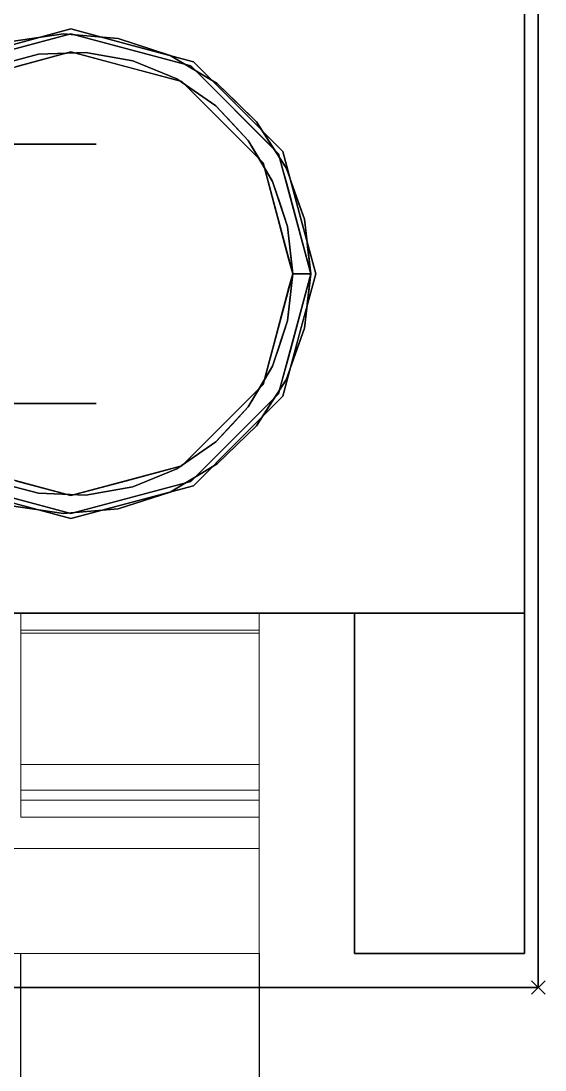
# Model space of a CAD drawing. Header units: millimetres. Extents: x -1 to 1346, y -1098 to 14.
# Drawn here: x 1269 to 1346, y -712.1 to -558.1 of the extents above; entities that cross this region are included whole.
import ezdxf

# ---------------------------------------------------------------- set-up
doc = ezdxf.new("R2010")
doc.units = ezdxf.units.MM
doc.header["$PDMODE"] = 3
doc.linetypes.add('NASCOSTA', pattern=[9.525, 6.35, -3.175])
for name, color, linetype in [('IQ_200_2D', 1, 'Continuous'), ('IQ_200_3D', 1, 'Continuous'), ('IQ_204_2D', 7, 'Continuous'), ('IQ_204_3D', 7, 'Continuous'), ('IQ_INS_3D', 3, 'Continuous')]:
    doc.layers.add(name, color=color, linetype=linetype)

# ---------------------------------------------------------------- blocks, each defined once
blk = doc.blocks.new('hpp_cutout_2c_l_3d')
at = {"layer": 'IQ_200_3D'}
mesh = blk.add_polyface(dxfattribs=at)
corners = [(1345, 0, 50), (0, 0, 50), (0, -700, 50), (1345, -700, 50)]
mesh.append_faces([[corners[k] for k in face] for face in [(0, 1, 2, 3)]])
mesh = blk.add_polyface(dxfattribs=at)
corners = [(1345, -700, 0), (0, -700, 0), (0, 0, 0), (1345, 0, 0)]
mesh.append_faces([[corners[k] for k in face] for face in [(0, 1, 2, 3)]])
mesh = blk.add_polyface(dxfattribs=at)
corners = [(1345, 0, 0), (1345, -700, 0), (1345, -700, 50), (1345, 0, 50)]
mesh.append_faces([[corners[k] for k in face] for face in [(0, 1, 2, 3)]])
mesh = blk.add_polyface(dxfattribs=at)
corners = [(1345, -700, 50), (0, -700, 50), (0, -700, 0), (1345, -700, 0)]
mesh.append_faces([[corners[k] for k in face] for face in [(0, 1, 2, 3)]])
blk = doc.blocks.new('hpp_sd_r_2d')
at = {"layer": 'IQ_204_2D', "linetype": 'NASCOSTA', "ltscale": 10}
for p, q in [((405, -403), (405, 0)), ((440, 0), (440, -403))]:
    blk.add_line(p, q, dxfattribs=at)
blk = doc.blocks.new('hpp_sd_r_3d')
at = {"layer": 'IQ_200_3D', "lineweight": 9}
mesh = blk.add_polyface(dxfattribs=at)
corners = [(0, 0, 47), (0, -50, 47), (440, -50, 47), (440, 0, 47)]
mesh.append_faces([[corners[k] for k in face] for face in [(3, 2, 1, 0)]])
mesh = blk.add_polyface(dxfattribs=at)
corners = [(0, 0, 675), (0, 0, 47), (440, 0, 47), (440, 0, 675)]
mesh.append_faces([[corners[k] for k in face] for face in [(3, 2, 1, 0)]])
mesh = blk.add_polyface(dxfattribs=at)
corners = [(0, -34.6, 675), (0, 0, 675), (440, 0, 675), (440, -34.6, 675)]
mesh.append_faces([[corners[k] for k in face] for face in [(3, 2, 1, 0)]])
mesh = blk.add_polyface(dxfattribs=at)
corners = [(440, -50, 568.83), (440, -34.6, 626.33), (440, -34.6, 675), (440, 0, 675), (440, 0, 47), (440, -50, 47)]
mesh.append_faces([[corners[k] for k in face] for face in [(4, 3, 1, 0)]], dxfattribs={"vtx1": -1, "vtx3": -1})
mesh.append_faces([[corners[k] for k in face] for face in [(3, 2, 1), (0, 5, 4)]], dxfattribs={"vtx2": -1})
mesh = blk.add_polyface(dxfattribs=at)
corners = [(440, -34.6, 626.33), (0, -34.6, 626.33), (0, -34.6, 675), (440, -34.6, 675), (48.27, -34.6, 656.6), (391.73, -34.6, 656.6), (392.86, -34.6, 657.73), (395.04, -34.6, 659.62), (397.47, -34.6, 661.17), (400.09, -34.6, 662.35), (39.91, -34.6, 662.35), (42.53, -34.6, 661.17), (44.96, -34.6, 659.62), (47.14, -34.6, 657.73)]
mesh.append_faces([[corners[k] for k in face] for face in [(10, 13, 12, 11)]], dxfattribs={"vtx0": -1})
mesh.append_faces([[corners[k] for k in face] for face in [(13, 10, 1, 4)]], dxfattribs={"vtx0": -1, "vtx1": -1, "vtx2": -1})
mesh.append_faces([[corners[k] for k in face] for face in [(9, 3, 2, 10), (9, 0, 3)]], dxfattribs={"vtx0": -1, "vtx2": -1})
mesh.append_faces([[corners[k] for k in face] for face in [(7, 6, 9, 8)]], dxfattribs={"vtx1": -1})
mesh.append_faces([[corners[k] for k in face] for face in [(2, 1, 10)]], dxfattribs={"vtx1": -1, "vtx2": -1})
mesh.append_faces([[corners[k] for k in face] for face in [(6, 5, 0, 9)]], dxfattribs={"vtx1": -1, "vtx2": -1, "vtx3": -1})
mesh.append_faces([[corners[k] for k in face] for face in [(1, 0, 5, 4)]], dxfattribs={"vtx1": -1, "vtx3": -1})
mesh = blk.add_polyface(dxfattribs=at)
corners = [(0, -50, 568.83), (0, -34.6, 626.33), (440, -34.6, 626.33), (440, -50, 568.83)]
mesh.append_faces([[corners[k] for k in face] for face in [(3, 2, 1, 0)]])
mesh = blk.add_polyface(dxfattribs=at)
corners = [(0, -50, 47), (0, -50, 568.83), (440, -50, 568.83), (440, -50, 47)]
mesh.append_faces([[corners[k] for k in face] for face in [(3, 2, 1, 0)]])
at = {"layer": 'IQ_204_3D', "lineweight": 9}
mesh = blk.add_polyface(dxfattribs=at)
corners = [(405, -22.26, 38), (405, -27.5, 38), (405, -27.5, 44.5), (405, -30, 44.5), (405, -30, 35.5), (405, -2.5, 35.5), (405, -2.5, 15.5), (405, 0, 15.5), (405, 0, 38), (405, -26, 44.5), (405, -2.5, 44.5), (405, -2.5, 41.25), (405, 0, 41.25), (405, 0, 47), (405, -26, 47), (405, -2.95, 676), (405, 0, 676), (405, 0, 688.5), (405, -2.5, 688.5), (405, -2.5, 678.5), (405, -26, 678.5), (405, -26, 676)]
mesh.append_faces([[corners[k] for k in face] for face in [(13, 10, 9, 14), (19, 15, 21, 20), (16, 19, 18, 17)]], dxfattribs={"vtx0": -1})
mesh.append_faces([[corners[k] for k in face] for face in [(19, 16, 15)]], dxfattribs={"vtx0": -1, "vtx2": -1})
mesh.append_faces([[corners[k] for k in face] for face in [(0, 8, 5)]], dxfattribs={"vtx1": -1, "vtx2": -1})
mesh.append_faces([[corners[k] for k in face] for face in [(5, 4, 1, 0)]], dxfattribs={"vtx1": -1, "vtx3": -1})
mesh.append_faces([[corners[k] for k in face] for face in [(4, 3, 2, 1), (8, 7, 6, 5), (13, 12, 11, 10)]], dxfattribs={"vtx3": -1})
mesh = blk.add_polyface(dxfattribs=at)
corners = [(405, 0, 15.5), (405, -2.5, 15.5), (440, -2.5, 15.5), (440, 0, 15.5)]
mesh.append_faces([[corners[k] for k in face] for face in [(3, 2, 1, 0)]])
mesh = blk.add_polyface(dxfattribs=at)
corners = [(405, 0, 38), (405, 0, 15.5), (440, 0, 15.5), (440, 0, 38)]
mesh.append_faces([[corners[k] for k in face] for face in [(3, 2, 1, 0)]])
mesh = blk.add_polyface(dxfattribs=at)
corners = [(405, -22.26, 38), (405, 0, 38), (440, 0, 38), (440, -22.26, 38)]
mesh.append_faces([[corners[k] for k in face] for face in [(3, 2, 1, 0)]])
mesh = blk.add_polyface(dxfattribs=at)
corners = [(405, 0, 47), (405, 0, 41.25), (440, 0, 41.25), (440, 0, 47)]
mesh.append_faces([[corners[k] for k in face] for face in [(3, 2, 1, 0)]])
mesh = blk.add_polyface(dxfattribs=at)
corners = [(405, -26, 47), (405, 0, 47), (440, 0, 47), (440, -26, 47)]
mesh.append_faces([[corners[k] for k in face] for face in [(3, 2, 1, 0)]])
mesh = blk.add_polyface(dxfattribs=at)
corners = [(405, 0, 41.25), (405, -2.5, 41.25), (440, -2.5, 41.25), (440, 0, 41.25)]
mesh.append_faces([[corners[k] for k in face] for face in [(3, 2, 1, 0)]])
mesh = blk.add_polyface(dxfattribs=at)
corners = [(405, 0, 676), (405, -2.95, 676), (440, -2.95, 676), (440, 0, 676)]
mesh.append_faces([[corners[k] for k in face] for face in [(3, 2, 1, 0)]])
mesh = blk.add_polyface(dxfattribs=at)
corners = [(405, 0, 688.5), (405, 0, 676), (440, 0, 676), (440, 0, 688.5)]
mesh.append_faces([[corners[k] for k in face] for face in [(3, 2, 1, 0)]])
mesh = blk.add_polyface(dxfattribs=at)
corners = [(405, -2.5, 688.5), (405, 0, 688.5), (440, 0, 688.5), (440, -2.5, 688.5)]
mesh.append_faces([[corners[k] for k in face] for face in [(3, 2, 1, 0)]])
mesh = blk.add_polyface(dxfattribs=at)
corners = [(440, -22.26, 38), (440, 0, 38), (440, 0, 15.5), (440, -2.5, 15.5), (440, -2.5, 35.5), (440, -30, 35.5), (440, -30, 44.5), (440, -27.5, 44.5), (440, -27.5, 38), (440, -26, 44.5), (440, -26, 47), (440, 0, 47), (440, 0, 41.25), (440, -2.5, 41.25), (440, -2.5, 44.5), (440, -2.95, 676), (440, -26, 676), (440, -26, 678.5), (440, -2.5, 678.5), (440, -2.5, 688.5), (440, 0, 688.5), (440, 0, 676)]
mesh.append_faces([[corners[k] for k in face] for face in [(5, 8, 7, 6), (11, 14, 13, 12)]], dxfattribs={"vtx0": -1})
mesh.append_faces([[corners[k] for k in face] for face in [(18, 15, 21)]], dxfattribs={"vtx0": -1, "vtx2": -1})
mesh.append_faces([[corners[k] for k in face] for face in [(19, 18, 21, 20), (16, 15, 18, 17)]], dxfattribs={"vtx1": -1})
mesh.append_faces([[corners[k] for k in face] for face in [(0, 8, 5)]], dxfattribs={"vtx1": -1, "vtx2": -1})
mesh.append_faces([[corners[k] for k in face] for face in [(5, 4, 1, 0)]], dxfattribs={"vtx1": -1, "vtx3": -1})
mesh.append_faces([[corners[k] for k in face] for face in [(3, 2, 1, 4)]], dxfattribs={"vtx2": -1})
mesh.append_faces([[corners[k] for k in face] for face in [(11, 10, 9, 14)]], dxfattribs={"vtx3": -1})
mesh = blk.add_polyface(dxfattribs=at)
corners = [(405, -2.5, 35.5), (405, -30, 35.5), (440, -30, 35.5), (440, -2.5, 35.5)]
mesh.append_faces([[corners[k] for k in face] for face in [(3, 2, 1, 0)]])
mesh = blk.add_polyface(dxfattribs=at)
corners = [(405, -2.5, 15.5), (405, -2.5, 35.5), (440, -2.5, 35.5), (440, -2.5, 15.5)]
mesh.append_faces([[corners[k] for k in face] for face in [(3, 2, 1, 0)]])
mesh = blk.add_polyface(dxfattribs=at)
corners = [(405, -2.5, 44.5), (405, -26, 44.5), (440, -26, 44.5), (440, -2.5, 44.5)]
mesh.append_faces([[corners[k] for k in face] for face in [(3, 2, 1, 0)]])
mesh = blk.add_polyface(dxfattribs=at)
corners = [(405, -2.5, 41.25), (405, -2.5, 44.5), (440, -2.5, 44.5), (440, -2.5, 41.25)]
mesh.append_faces([[corners[k] for k in face] for face in [(3, 2, 1, 0)]])
mesh = blk.add_polyface(dxfattribs=at)
corners = [(405, -2.5, 678.5), (405, -2.5, 688.5), (440, -2.5, 688.5), (440, -2.5, 678.5)]
mesh.append_faces([[corners[k] for k in face] for face in [(3, 2, 1, 0)]])
mesh = blk.add_polyface(dxfattribs=at)
corners = [(405, -26, 678.5), (405, -2.5, 678.5), (440, -2.5, 678.5), (440, -26, 678.5)]
mesh.append_faces([[corners[k] for k in face] for face in [(3, 2, 1, 0)]])
mesh = blk.add_polyface(dxfattribs=at)
corners = [(405, -2.95, 676), (405, -26, 676), (440, -26, 676), (440, -2.95, 676)]
mesh.append_faces([[corners[k] for k in face] for face in [(3, 2, 1, 0)]])
mesh = blk.add_polyface(dxfattribs=at)
corners = [(405, -27.5, 38), (405, -22.26, 38), (440, -22.26, 38), (440, -27.5, 38)]
mesh.append_faces([[corners[k] for k in face] for face in [(3, 2, 1, 0)]])
mesh = blk.add_polyface(dxfattribs=at)
corners = [(405, -26, 44.5), (405, -26, 47), (440, -26, 47), (440, -26, 44.5)]
mesh.append_faces([[corners[k] for k in face] for face in [(3, 2, 1, 0)]])
mesh = blk.add_polyface(dxfattribs=at)
corners = [(405, -26, 676), (405, -26, 678.5), (440, -26, 678.5), (440, -26, 676)]
mesh.append_faces([[corners[k] for k in face] for face in [(3, 2, 1, 0)]])
mesh = blk.add_polyface(dxfattribs=at)
corners = [(405, -27.5, 44.5), (405, -27.5, 38), (440, -27.5, 38), (440, -27.5, 44.5)]
mesh.append_faces([[corners[k] for k in face] for face in [(3, 2, 1, 0)]])
mesh = blk.add_polyface(dxfattribs=at)
corners = [(405, -30, 44.5), (405, -27.5, 44.5), (440, -27.5, 44.5), (440, -30, 44.5)]
mesh.append_faces([[corners[k] for k in face] for face in [(3, 2, 1, 0)]])
mesh = blk.add_polyface(dxfattribs=at)
corners = [(405, -30, 35.5), (405, -30, 44.5), (440, -30, 44.5), (440, -30, 35.5)]
mesh.append_faces([[corners[k] for k in face] for face in [(3, 2, 1, 0)]])

msp = doc.modelspace()

# ---------------------------------------------------------------- linework, layer by layer
at = {"layer": 'IQ_200_2D'}
msp.add_lwpolyline([(0, 0), (1345, 0), (1345, -700), (0, -700)], close=True, dxfattribs=at)
at = {"layer": 'IQ_200_3D'}
for points in [[(1343, -645, 155), (2, -645, 155), (2, 0, 155), (1343, 0, 155)], [(1343, -645, 203), (1343, -695, 203), (1318, -695, 203), (1318, -645, 203)], [(1318, -645, 855), (1318, -645, 203), (1318, -695, 203), (1318, -695, 855)], [(1318, -695, 855), (1318, -695, 203), (1343, -695, 203), (1343, -695, 855)]]:
    msp.add_3dface(points, dxfattribs=at)
for points, invisible_edges in [([(1343, -645, 203), (1343, 0, 855), (1343, -695, 855), (1343, -695, 203)], 1), ([(1343, 0, 155), (1343, 0, 855), (1343, -645, 203), (1343, -645, 155)], 2), ([(27, -645, 203), (2, -645, 203), (2, -645, 155), (1343, -645, 155)], 8), ([(1343, -645, 155), (1343, -645, 203), (1318, -645, 203), (27, -645, 203)], 12), ([(1318, -645, 203), (1318, -645, 855), (27, -645, 855), (27, -645, 203)], 8), ([(1318, -645, 203), (1318, -645, 855), (27, -645, 855), (27, -645, 203)], 4)]:
    msp.add_3dface(points, dxfattribs=dict(at, invisible_edges=invisible_edges))
at = {"layer": 'IQ_204_2D', "linetype": 'NASCOSTA', "ltscale": 10}
msp.add_line((2, -645), (1343, -645), dxfattribs=at)
at = {"layer": 'IQ_204_2D', "color": 7, "linetype": 'NASCOSTA', "ltscale": 10}
msp.add_lwpolyline([(2, 0), (1343, 0), (1343, -645), (2, -645)], close=True, dxfattribs=at)
at = {"layer": 'IQ_204_3D'}
for points, invisible_edges in [([(1276.35, -559.23, 155), (1276.35, -559.23, 117.11), (1267.37, -561.64, 117.11), (1267.37, -561.64, 155)], 5), ([(1285.34, -561.64, 155), (1285.34, -561.64, 117.11), (1276.35, -559.23, 117.11), (1276.35, -559.23, 155)], 5), ([(1260.07, -566.96, 116.94), (1276.35, -562.6, 116.94), (1276.35, -559.94, 116.94), (1258.74, -564.66, 116.94)], 10), ([(1267.55, -562.3, 116.94), (1275.25, -559.96, 74.79), (1267.29, -561.13, 66.83)], 13), ([(1275.25, -559.96, 74.79), (1271.58, -562.95, 71.11), (1267.29, -561.13, 66.83)], 3), ([(1276.35, -559.94, 116.94), (1275.25, -559.96, 74.79), (1267.55, -562.3, 116.94)], 3), ([(1271.58, -562.95, 71.11), (1275.25, -559.96, 74.79), (1278.55, -562.67, 78.09)], 3), ([(1275.25, -559.96, 74.79), (1276.35, -559.94, 116.94), (1283.27, -560.63, 82.81)], 3), ([(1283.27, -560.63, 82.81), (1278.55, -562.67, 78.09), (1275.25, -559.96, 74.79)], 3), ([(1292.64, -566.96, 116.94), (1293.97, -564.66, 116.94), (1276.35, -559.94, 116.94), (1276.35, -562.6, 116.94)], 5), ([(1283.27, -560.63, 82.81), (1276.35, -559.94, 116.94), (1285.16, -562.3, 116.94)], 13), ([(1285.43, -563.89, 84.96), (1278.55, -562.67, 78.09), (1283.27, -560.63, 82.81)], 14), ([(1285.16, -562.3, 116.94), (1290.93, -563.1, 90.46), (1283.27, -560.63, 82.81)], 13), ([(1290.93, -563.1, 90.46), (1285.43, -563.89, 84.96), (1283.27, -560.63, 82.81)], 3), ([(1264.82, -564.71, 64.35), (1267.29, -561.13, 66.83), (1271.58, -562.95, 71.11)], 3), ([(1285.16, -562.3, 116.94), (1293.97, -564.66, 116.94), (1290.93, -563.1, 90.46)], 14), ([(1285.34, -561.64, 117.11), (1285.34, -561.64, 155), (1294.33, -564.05, 155), (1294.33, -564.05, 117.11)], 5), ([(1271.58, -562.95, 71.11), (1268.21, -564.78, 116.94), (1264.82, -564.71, 64.35)], 3), ([(1268.21, -564.78, 116.94), (1271.58, -562.95, 71.11), (1276.35, -562.6, 116.94)], 3), ([(1278.55, -562.67, 78.09), (1276.35, -562.6, 116.94), (1271.58, -562.95, 71.11)], 3), ([(1278.55, -562.67, 78.09), (1284.5, -564.78, 116.94), (1276.35, -562.6, 116.94)], 13), ([(1285.43, -563.89, 84.96), (1284.5, -564.78, 116.94), (1278.55, -562.67, 78.09)], 3), ([(1285.43, -563.89, 84.96), (1290.93, -563.1, 90.46), (1291.89, -566.54, 91.42)], 3), ([(1297.82, -567.24, 97.36), (1290.93, -563.1, 90.46), (1293.97, -564.66, 116.94)], 14), ([(1297.82, -567.24, 97.36), (1291.89, -566.54, 91.42), (1290.93, -563.1, 90.46)], 3), ([(1285.43, -563.89, 84.96), (1291.89, -566.54, 91.42), (1284.5, -564.78, 116.94)], 14), ([(1291.89, -566.54, 91.42), (1292.64, -566.96, 116.94), (1284.5, -564.78, 116.94)], 13), ([(1293.97, -564.66, 116.94), (1292.64, -566.96, 116.94), (1304.57, -578.89, 116.94), (1306.86, -577.56, 116.94)], 5), ([(1297.82, -567.24, 97.36), (1293.97, -564.66, 116.94), (1297.19, -567.89, 116.94)], 13), ([(1300.9, -570.62, 155), (1300.9, -570.62, 117.11), (1294.33, -564.05, 117.11), (1294.33, -564.05, 155)], 5), ([(1297.63, -570.51, 97.17), (1295.62, -569.94, 116.94), (1291.89, -566.54, 91.42)], 3), ([(1295.62, -569.94, 116.94), (1292.64, -566.96, 116.94), (1291.89, -566.54, 91.42)], 14), ([(1291.89, -566.54, 91.42), (1297.82, -567.24, 97.36), (1297.63, -570.51, 97.17)], 3), ([(1297.19, -567.89, 116.94), (1300.71, -570.04, 100.25), (1297.82, -567.24, 97.36)], 13), ([(1297.19, -567.89, 116.94), (1300.42, -571.11, 116.94), (1300.71, -570.04, 100.25)], 14), ([(1303.6, -572.84, 103.14), (1297.63, -570.51, 97.17), (1297.82, -567.24, 97.36)], 3), ([(1298.6, -572.92, 116.94), (1295.62, -569.94, 116.94), (1297.63, -570.51, 97.17)], 14), ([(1300.02, -573.06, 99.55), (1298.6, -572.92, 116.94), (1297.63, -570.51, 97.17)], 3), ([(1302.4, -575.61, 101.94), (1297.63, -570.51, 97.17), (1303.6, -572.84, 103.14)], 14), ([(1300.42, -571.11, 116.94), (1303.6, -572.84, 103.14), (1300.71, -570.04, 100.25)], 13), ([(1303.6, -572.84, 103.14), (1300.42, -571.11, 116.94), (1303.64, -574.33, 116.94)], 13), ([(1307.48, -577.2, 155), (1307.48, -577.2, 117.11), (1300.9, -570.62, 117.11), (1300.9, -570.62, 155)], 5), ([(1298.6, -572.92, 116.94), (1300.02, -573.06, 99.55), (1301.58, -575.9, 116.94)], 3), ([(1302.4, -575.61, 101.94), (1301.58, -575.9, 116.94), (1300.02, -573.06, 99.55)], 3), ([(1303.6, -572.84, 103.14), (1307.96, -579.6, 107.49), (1302.4, -575.61, 101.94)], 14), ([(1303.6, -572.84, 103.14), (1303.64, -574.33, 116.94), (1305.78, -576.22, 105.32)], 3), ([(1305.78, -576.22, 105.32), (1303.64, -574.33, 116.94), (1305.25, -575.95, 116.94)], 13), ([(1270.26, -576.12, 82.47), (1260.37, -576.12, 60.49), (1248.98, -576.12, 76.17), (1252.59, -576.12, 96.57)], 5), ([(1248.98, -576.12, 25.43), (1260.37, -576.12, 41.11), (1270.26, -576.12, 19.13), (1252.59, -576.12, 5.03)], 10), ([(1260.37, -576.12, 60.49), (1270.26, -576.12, 82.47), (1280.07, -576.12, 62.1), (1260.37, -576.12, 41.11)], 5), ([(1280.07, -576.12, 39.5), (1270.26, -576.12, 19.13), (1260.37, -576.12, 41.11), (1280.07, -576.12, 62.1)], 6), ([(1270.26, -576.12, 19.13), (1270.26, -614.22, 19.13), (1261.43, -614.22, 12.08), (1261.43, -576.12, 12.08)], 5), ([(1261.43, -576.12, 89.52), (1261.43, -614.22, 89.52), (1270.26, -614.22, 82.47), (1270.26, -576.12, 82.47)], 5), ([(1270.26, -576.12, 82.47), (1270.26, -614.22, 82.47), (1275.17, -614.22, 72.29), (1275.17, -576.12, 72.29)], 5), ([(1275.17, -614.22, 29.31), (1270.26, -614.22, 19.13), (1270.26, -576.12, 19.13), (1275.17, -576.12, 29.31)], 10), ([(1275.17, -576.12, 29.31), (1280.07, -576.12, 39.5), (1280.07, -614.22, 39.5), (1275.17, -614.22, 29.31)], 10), ([(1275.17, -576.12, 72.29), (1275.17, -614.22, 72.29), (1280.07, -614.22, 62.1), (1280.07, -576.12, 62.1)], 5), ([(1280.07, -576.12, 50.8), (1280.07, -576.12, 62.1), (1280.07, -614.22, 50.8), (1280.07, -614.22, 39.5)], 10), ([(1280.07, -614.22, 39.5), (1280.07, -576.12, 39.5), (1280.07, -576.12, 50.8)], 13), ([(1280.07, -614.22, 62.1), (1280.07, -614.22, 50.8), (1280.07, -576.12, 62.1)], 14), ([(1304.19, -578.61, 103.72), (1301.58, -575.9, 116.94), (1302.4, -575.61, 101.94)], 3), ([(1301.58, -575.9, 116.94), (1304.19, -578.61, 103.72), (1304.57, -578.89, 116.94)], 3), ([(1307.96, -579.6, 107.49), (1305.97, -581.61, 105.51), (1302.4, -575.61, 101.94)], 13), ([(1305.25, -575.95, 116.94), (1306.86, -577.56, 116.94), (1305.78, -576.22, 105.32)], 14), ([(1306.86, -577.56, 116.94), (1304.57, -578.89, 116.94), (1308.93, -595.17, 116.94), (1311.58, -595.17, 116.94)], 1), ([(1306.86, -577.56, 116.94), (1307.96, -579.6, 107.49), (1305.78, -576.22, 105.32)], 13), ([(1307.96, -579.6, 107.49), (1306.86, -577.56, 116.94), (1307.45, -579.76, 116.94)], 13), ([(1307.48, -577.2, 117.11), (1309.89, -586.19, 155), (1310.08, -586.9, 117.11)], 3), ([(1307.48, -577.2, 155), (1309.89, -586.19, 155), (1307.48, -577.2, 117.11)], 14), ([(1304.19, -578.61, 103.72), (1305.97, -581.61, 105.51), (1304.57, -578.89, 116.94)], 14), ([(1305.66, -582.96, 116.94), (1304.57, -578.89, 116.94), (1305.97, -581.61, 105.51)], 14), ([(1310.67, -587.18, 110.2), (1305.97, -581.61, 105.51), (1307.96, -579.6, 107.49)], 3), ([(1308.63, -581.5, 108.17), (1307.96, -579.6, 107.49), (1307.45, -579.76, 116.94)], 14), ([(1307.45, -579.76, 116.94), (1308.04, -581.96, 116.94), (1308.63, -581.5, 108.17)], 14), ([(1305.97, -581.61, 105.51), (1307.08, -584.92, 106.61), (1305.66, -582.96, 116.94)], 14), ([(1305.97, -581.61, 105.51), (1310.67, -587.18, 110.2), (1308.18, -588.23, 107.72)], 3), ([(1308.04, -581.96, 116.94), (1309.31, -583.39, 108.85), (1308.63, -581.5, 108.17)], 13), ([(1309.31, -583.39, 108.85), (1308.04, -581.96, 116.94), (1308.63, -584.16, 116.94)], 13), ([(1306.2, -584.99, 116.94), (1305.66, -582.96, 116.94), (1307.08, -584.92, 106.61)], 14), ([(1309.99, -585.29, 109.52), (1309.31, -583.39, 108.85), (1308.63, -584.16, 116.94)], 14), ([(1306.2, -584.99, 116.94), (1307.08, -584.92, 106.61), (1307.63, -586.58, 107.17)], 13), ([(1307.63, -586.58, 107.17), (1306.75, -587.03, 116.94), (1306.2, -584.99, 116.94)], 13), ([(1309.99, -585.29, 109.52), (1308.63, -584.16, 116.94), (1309.22, -586.37, 116.94)], 13), ([(1309.22, -586.37, 116.94), (1310.67, -587.18, 110.2), (1309.99, -585.29, 109.52)], 13), ([(1307.63, -586.58, 107.17), (1308.18, -588.23, 107.72), (1306.75, -587.03, 116.94)], 14), ([(1310.67, -587.18, 110.2), (1309.22, -586.37, 116.94), (1309.81, -588.57, 116.94)], 13), ([(1312.3, -595.17, 155), (1310.08, -586.9, 117.11), (1309.89, -586.19, 155)], 3), ([(1312.3, -595.17, 155), (1312.3, -595.17, 117.11), (1310.08, -586.9, 117.11)], 12), ([(1307.29, -589.07, 116.94), (1306.75, -587.03, 116.94), (1308.18, -588.23, 107.72)], 14), ([(1307.84, -591.1, 116.94), (1307.29, -589.07, 116.94), (1308.18, -588.23, 107.72)], 14), ([(1308.56, -591.7, 108.09), (1307.84, -591.1, 116.94), (1308.18, -588.23, 107.72)], 3), ([(1308.93, -595.17, 108.47), (1308.18, -588.23, 107.72), (1310.67, -587.18, 110.2)], 14), ([(1311.58, -595.17, 111.12), (1308.93, -595.17, 108.47), (1310.67, -587.18, 110.2)], 3), ([(1310.9, -589.18, 110.43), (1310.67, -587.18, 110.2), (1309.81, -588.57, 116.94)], 14), ([(1310.4, -590.77, 116.94), (1310.9, -589.18, 110.43), (1309.81, -588.57, 116.94)], 3), ([(1310.4, -590.77, 116.94), (1311.12, -591.18, 110.66), (1310.9, -589.18, 110.43)], 13), ([(1308.38, -593.14, 116.94), (1307.84, -591.1, 116.94), (1308.56, -591.7, 108.09)], 14), ([(1311.12, -591.18, 110.66), (1310.4, -590.77, 116.94), (1310.99, -592.97, 116.94)], 13), ([(1310.99, -592.97, 116.94), (1311.35, -593.17, 110.89), (1311.12, -591.18, 110.66)], 13), ([(1308.74, -593.44, 108.28), (1308.38, -593.14, 116.94), (1308.56, -591.7, 108.09)], 3), ([(1308.38, -593.14, 116.94), (1308.74, -593.44, 108.28), (1308.93, -595.17, 116.94)], 3), ([(1311.58, -595.17, 116.94), (1311.35, -593.17, 110.89), (1310.99, -592.97, 116.94)], 3), ([(1308.93, -595.17, 108.47), (1308.93, -595.17, 116.94), (1308.74, -593.44, 108.28)], 2), ([(1311.35, -593.17, 110.89), (1311.58, -595.17, 116.94), (1311.58, -595.17, 111.12)], 1), ([(1308.93, -595.17, 116.94), (1304.57, -611.46, 116.94), (1306.86, -612.79, 116.94), (1311.58, -595.17, 116.94)], 2), ([(1308.93, -595.17, 108.47), (1310.67, -603.17, 110.2), (1308.18, -602.11, 107.72)], 3), ([(1308.38, -597.21, 116.94), (1308.93, -595.17, 116.94), (1308.74, -596.91, 108.28)], 14), ([(1308.93, -595.17, 108.47), (1308.74, -596.91, 108.28), (1308.93, -595.17, 116.94)], 2), ([(1311.58, -595.17, 111.12), (1310.67, -603.17, 110.2), (1308.93, -595.17, 108.47)], 14), ([(1310.08, -603.45, 117.11), (1312.3, -595.17, 155), (1309.89, -604.16, 155)], 13), ([(1312.3, -595.17, 155), (1310.08, -603.45, 117.11), (1312.3, -595.17, 117.11)], 1), ([(1311.35, -597.17, 110.89), (1311.58, -595.17, 116.94), (1310.99, -597.37, 116.94)], 13), ([(1311.58, -595.17, 116.94), (1311.35, -597.17, 110.89), (1311.58, -595.17, 111.12)], 1), ([(1308.38, -597.21, 116.94), (1308.56, -598.64, 108.09), (1307.84, -599.24, 116.94)], 3), ([(1308.74, -596.91, 108.28), (1308.56, -598.64, 108.09), (1308.38, -597.21, 116.94)], 14), ([(1310.4, -599.58, 116.94), (1311.12, -599.17, 110.66), (1310.99, -597.37, 116.94)], 3), ([(1310.99, -597.37, 116.94), (1311.12, -599.17, 110.66), (1311.35, -597.17, 110.89)], 13), ([(1307.29, -601.28, 116.94), (1307.84, -599.24, 116.94), (1308.18, -602.11, 107.72)], 14), ([(1308.56, -598.64, 108.09), (1308.18, -602.11, 107.72), (1307.84, -599.24, 116.94)], 14), ([(1310.4, -599.58, 116.94), (1310.9, -601.17, 110.43), (1311.12, -599.17, 110.66)], 13), ([(1310.9, -601.17, 110.43), (1310.4, -599.58, 116.94), (1309.81, -601.78, 116.94)], 13), ([(1305.97, -608.74, 105.51), (1308.18, -602.11, 107.72), (1310.67, -603.17, 110.2)], 14), ([(1306.75, -603.32, 116.94), (1307.29, -601.28, 116.94), (1308.18, -602.11, 107.72)], 14), ([(1306.75, -603.32, 116.94), (1308.18, -602.11, 107.72), (1307.63, -603.77, 107.17)], 13), ([(1310.67, -603.17, 110.2), (1309.81, -601.78, 116.94), (1309.22, -603.98, 116.94)], 13), ([(1309.81, -601.78, 116.94), (1310.67, -603.17, 110.2), (1310.9, -601.17, 110.43)], 13), ([(1310.67, -603.17, 110.2), (1307.96, -610.74, 107.49), (1305.97, -608.74, 105.51)], 14), ([(1306.75, -603.32, 116.94), (1307.63, -603.77, 107.17), (1306.2, -605.35, 116.94)], 3), ([(1307.08, -605.43, 106.61), (1306.2, -605.35, 116.94), (1307.63, -603.77, 107.17)], 3), ([(1307.48, -613.14, 117.11), (1310.08, -603.45, 117.11), (1309.89, -604.16, 155)], 14), ([(1309.22, -603.98, 116.94), (1309.99, -605.06, 109.52), (1310.67, -603.17, 110.2)], 13), ([(1306.2, -605.35, 116.94), (1307.08, -605.43, 106.61), (1305.66, -607.39, 116.94)], 3), ([(1305.97, -608.74, 105.51), (1305.66, -607.39, 116.94), (1307.08, -605.43, 106.61)], 3), ([(1307.48, -613.14, 117.11), (1309.89, -604.16, 155), (1307.48, -613.14, 155)], 13), ([(1308.63, -606.18, 116.94), (1309.99, -605.06, 109.52), (1309.22, -603.98, 116.94)], 3), ([(1309.99, -605.06, 109.52), (1308.63, -606.18, 116.94), (1309.31, -606.95, 108.85)], 3), ([(1308.63, -606.18, 116.94), (1308.04, -608.38, 116.94), (1309.31, -606.95, 108.85)], 14), ([(1308.04, -608.38, 116.94), (1308.63, -608.85, 108.17), (1309.31, -606.95, 108.85)], 13), ([(1305.97, -608.74, 105.51), (1304.57, -611.46, 116.94), (1305.66, -607.39, 116.94)], 13), ([(1307.45, -610.59, 116.94), (1308.63, -608.85, 108.17), (1308.04, -608.38, 116.94)], 3), ([(1302.4, -614.74, 101.94), (1305.97, -608.74, 105.51), (1307.96, -610.74, 107.49)], 14), ([(1304.19, -611.74, 103.72), (1304.57, -611.46, 116.94), (1305.97, -608.74, 105.51)], 3), ([(1308.63, -608.85, 108.17), (1307.45, -610.59, 116.94), (1307.96, -610.74, 107.49)], 3), ([(1304.57, -611.46, 116.94), (1292.64, -623.38, 116.94), (1293.97, -625.68, 116.94), (1306.86, -612.79, 116.94)], 10), ([(1304.57, -611.46, 116.94), (1304.19, -611.74, 103.72), (1301.58, -614.44, 116.94)], 3), ([(1307.96, -610.74, 107.49), (1303.6, -617.51, 103.14), (1302.4, -614.74, 101.94)], 14), ([(1305.78, -614.12, 105.32), (1307.96, -610.74, 107.49), (1306.86, -612.79, 116.94)], 14), ([(1307.45, -610.59, 116.94), (1306.86, -612.79, 116.94), (1307.96, -610.74, 107.49)], 14), ([(1300.9, -619.72, 117.11), (1307.48, -613.14, 117.11), (1307.48, -613.14, 155), (1300.9, -619.72, 155)], 10), ([(1302.4, -614.74, 101.94), (1301.58, -614.44, 116.94), (1304.19, -611.74, 103.72)], 3), ([(1305.78, -614.12, 105.32), (1306.86, -612.79, 116.94), (1305.25, -614.4, 116.94)], 13), ([(1248.98, -614.22, 76.17), (1260.37, -614.22, 60.49), (1270.26, -614.22, 82.47), (1252.59, -614.22, 96.57)], 10), ([(1270.26, -614.22, 19.13), (1260.37, -614.22, 41.11), (1248.98, -614.22, 25.43), (1252.59, -614.22, 5.03)], 5), ([(1280.07, -614.22, 62.1), (1270.26, -614.22, 82.47), (1260.37, -614.22, 60.49), (1260.37, -614.22, 41.11)], 10), ([(1260.37, -614.22, 41.11), (1270.26, -614.22, 19.13), (1280.07, -614.22, 39.5), (1280.07, -614.22, 62.1)], 9), ([(1300.02, -617.29, 99.55), (1298.6, -617.42, 116.94), (1301.58, -614.44, 116.94)], 13), ([(1302.4, -614.74, 101.94), (1300.02, -617.29, 99.55), (1301.58, -614.44, 116.94)], 14), ([(1305.78, -614.12, 105.32), (1303.64, -616.01, 116.94), (1303.6, -617.51, 103.14)], 3), ([(1303.64, -616.01, 116.94), (1305.78, -614.12, 105.32), (1305.25, -614.4, 116.94)], 3), ([(1302.4, -614.74, 101.94), (1303.6, -617.51, 103.14), (1297.63, -619.84, 97.17)], 3), ([(1303.6, -617.51, 103.14), (1303.64, -616.01, 116.94), (1300.42, -619.23, 116.94)], 13), ([(1295.62, -620.4, 116.94), (1298.6, -617.42, 116.94), (1297.63, -619.84, 97.17)], 14), ([(1300.02, -617.29, 99.55), (1297.63, -619.84, 97.17), (1298.6, -617.42, 116.94)], 14), ([(1297.82, -623.1, 97.36), (1297.63, -619.84, 97.17), (1303.6, -617.51, 103.14)], 3), ([(1303.6, -617.51, 103.14), (1300.42, -619.23, 116.94), (1300.71, -620.31, 100.25)], 3), ([(1297.19, -622.46, 116.94), (1300.71, -620.31, 100.25), (1300.42, -619.23, 116.94)], 3), ([(1291.89, -623.81, 91.42), (1295.62, -620.4, 116.94), (1297.63, -619.84, 97.17)], 3), ([(1291.89, -623.81, 91.42), (1297.63, -619.84, 97.17), (1297.82, -623.1, 97.36)], 14), ([(1292.64, -623.38, 116.94), (1295.62, -620.4, 116.94), (1291.89, -623.81, 91.42)], 14), ([(1300.9, -619.72, 155), (1294.33, -626.3, 155), (1294.33, -626.3, 117.11), (1300.9, -619.72, 117.11)], 10), ([(1300.71, -620.31, 100.25), (1297.19, -622.46, 116.94), (1297.82, -623.1, 97.36)], 3), ([(1260.07, -623.38, 116.94), (1258.74, -625.68, 116.94), (1276.35, -630.4, 116.94), (1276.35, -627.75, 116.94)], 5), ([(1276.35, -630.4, 116.94), (1293.97, -625.68, 116.94), (1292.64, -623.38, 116.94), (1276.35, -627.75, 116.94)], 10), ([(1291.89, -623.81, 91.42), (1284.5, -625.57, 116.94), (1292.64, -623.38, 116.94)], 13), ([(1285.43, -626.46, 84.96), (1284.5, -625.57, 116.94), (1291.89, -623.81, 91.42)], 3), ([(1285.43, -626.46, 84.96), (1291.89, -623.81, 91.42), (1290.93, -627.25, 90.46)], 14), ([(1297.82, -623.1, 97.36), (1293.97, -625.68, 116.94), (1290.93, -627.25, 90.46)], 3), ([(1290.93, -627.25, 90.46), (1291.89, -623.81, 91.42), (1297.82, -623.1, 97.36)], 3), ([(1297.19, -622.46, 116.94), (1293.97, -625.68, 116.94), (1297.82, -623.1, 97.36)], 14), ([(1267.37, -628.71, 117.11), (1276.35, -631.11, 117.11), (1267.37, -628.71, 155), (1258.38, -626.3, 155)], 10), ([(1268.21, -625.57, 116.94), (1271.58, -627.4, 71.11), (1264.82, -625.64, 64.35)], 13), ([(1264.82, -625.64, 64.35), (1271.58, -627.4, 71.11), (1267.29, -629.22, 66.83)], 14), ([(1268.21, -625.57, 116.94), (1276.35, -627.75, 116.94), (1271.58, -627.4, 71.11)], 14), ([(1278.55, -627.67, 78.09), (1276.35, -627.75, 116.94), (1284.5, -625.57, 116.94)], 13), ([(1285.43, -626.46, 84.96), (1278.55, -627.67, 78.09), (1284.5, -625.57, 116.94)], 14), ([(1283.27, -629.72, 82.81), (1278.55, -627.67, 78.09), (1285.43, -626.46, 84.96)], 13), ([(1290.93, -627.25, 90.46), (1283.27, -629.72, 82.81), (1285.43, -626.46, 84.96)], 14), ([(1290.93, -627.25, 90.46), (1293.97, -625.68, 116.94), (1285.16, -628.04, 116.94)], 13), ([(1294.33, -626.3, 117.11), (1294.33, -626.3, 155), (1285.34, -628.71, 155), (1285.34, -628.71, 117.11)], 5), ([(1275.25, -630.38, 74.79), (1267.29, -629.22, 66.83), (1271.58, -627.4, 71.11)], 14), ([(1275.25, -630.38, 74.79), (1267.55, -628.04, 116.94), (1267.29, -629.22, 66.83)], 3), ([(1275.25, -630.38, 74.79), (1276.35, -630.4, 116.94), (1267.55, -628.04, 116.94)], 13), ([(1276.35, -627.75, 116.94), (1278.55, -627.67, 78.09), (1271.58, -627.4, 71.11)], 13), ([(1278.55, -627.67, 78.09), (1275.25, -630.38, 74.79), (1271.58, -627.4, 71.11)], 3), ([(1275.25, -630.38, 74.79), (1278.55, -627.67, 78.09), (1283.27, -629.72, 82.81)], 3), ([(1283.27, -629.72, 82.81), (1285.16, -628.04, 116.94), (1276.35, -630.4, 116.94)], 13), ([(1290.93, -627.25, 90.46), (1285.16, -628.04, 116.94), (1283.27, -629.72, 82.81)], 3), ([(1276.35, -631.11, 117.11), (1276.35, -631.11, 155), (1267.37, -628.71, 155)], 13), ([(1275.25, -630.38, 74.79), (1283.27, -629.72, 82.81), (1276.35, -630.4, 116.94)], 14), ([(1276.35, -631.11, 155), (1276.35, -631.11, 117.11), (1285.34, -628.71, 117.11), (1285.34, -628.71, 155)], 5)]:
    msp.add_3dface(points, dxfattribs=dict(at, invisible_edges=invisible_edges))
at = {"layer": 'IQ_INS_3D'}
msp.add_point((1345, -700), dxfattribs=at)

# ---------------------------------------------------------------- block references
for name, p in [('hpp_cutout_2c_l_3d', (0, 0, 855)), ('hpp_sd_r_3d', (864, -645, 155)), ('hpp_sd_r_2d', (864, -695))]:
    msp.add_blockref(name, p)

doc.saveas('drawing.dxf')
